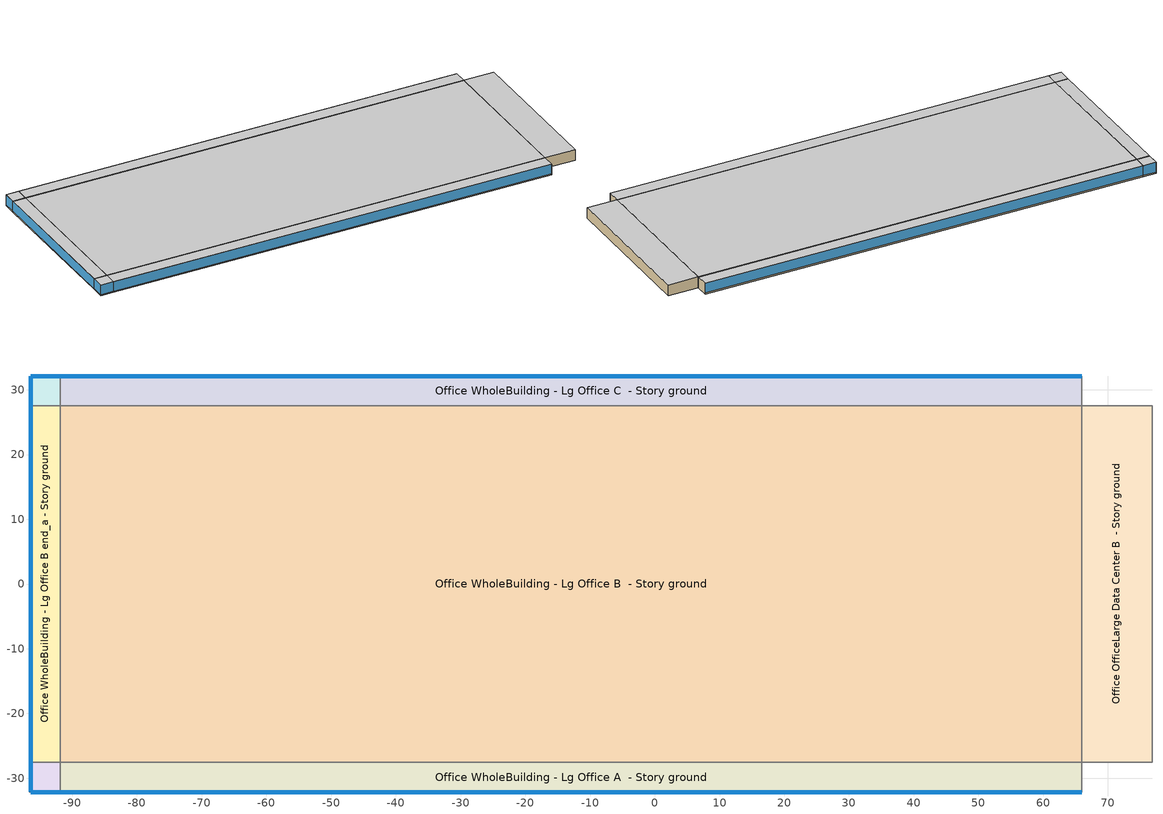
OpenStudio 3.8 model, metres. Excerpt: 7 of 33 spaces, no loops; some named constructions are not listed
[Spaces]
Office WholeBuilding - Lg Office A end_a - Story ground
 floor ground (Foundation F 1.26W/m*K Perim 9.14m Area 20.9m2): -96.39,-32.13 -96.39,-27.56 -91.81,-27.56 -91.81,-32.13 z0
 wall outside: -96.39,-27.56 -96.39,-32.13 -91.81,-32.13 z0:3.96
 wall to Office WholeBuilding - Lg Office B end_a - Story ground: -91.81,-27.56 -96.39,-27.56 z0:3.96
 wall to Office WholeBuilding - Lg Office A  - Story ground: -91.81,-32.13 -91.81,-27.56 z0:3.96
 window: -96.39,-27.58 -96.39,-32.1 / -96.36,-32.13 -91.84,-32.13 z0.41:3.94
 ceiling adiabatic (Typical Interior Ceiling): -91.81,-32.13 -91.81,-27.56 -96.39,-27.56 -96.39,-32.13 z3.96
Office WholeBuilding - Lg Office B end_a - Story ground
 floor ground (Foundation F 1.26W/m*K Perim 55.11m Area 251.98m2): -96.39,-27.56 -96.39,27.56 -91.81,27.56 -91.81,-27.56 z0
 wall outside: -96.39,27.56 -96.39,-27.56 z0:3.96
 wall to Office WholeBuilding - Lg Office C end_a - Story ground: -91.81,27.56 -96.39,27.56 z0:3.96
 wall to Office WholeBuilding - Lg Office B  - Story ground: -91.81,-27.56 -91.81,27.56 z0:3.96
 window: -96.39,27.53 -96.39,-27.53 z0.45:3.94
 ceiling adiabatic (Typical Interior Ceiling): -91.81,-27.56 -91.81,27.56 -96.39,27.56 -96.39,-27.56 z3.96
Office WholeBuilding - Lg Office C end_a - Story ground
 floor ground (Foundation F 1.26W/m*K Perim 9.14m Area 20.9m2): -96.39,27.56 -96.39,32.13 -91.81,32.13 -91.81,27.56 z0
 wall outside: -91.81,32.13 -96.39,32.13 -96.39,27.56 z0:3.96
 wall to Office WholeBuilding - Lg Office C  - Story ground: -91.81,27.56 -91.81,32.13 z0:3.96
 window: -96.39,32.1 -96.39,27.58 / -91.84,32.13 -96.36,32.13 z0.41:3.94
 ceiling adiabatic (Typical Interior Ceiling): -91.81,27.56 -91.81,32.13 -96.39,32.13 -96.39,27.56 z3.96
Office WholeBuilding - Lg Office A  - Story ground
 floor ground (Foundation F 1.26W/m*K Perim 157.78m Area 721.37m2): -91.81,-32.13 -91.81,-27.56 65.97,-27.56 65.97,-32.13 z0
 wall outside: -91.81,-32.13 65.97,-32.13 z0:3.96
 wall to Office WholeBuilding - Lg Office B  - Story ground: 65.97,-27.56 -91.81,-27.56 z0:3.96
 wall to Office OfficeLarge Data Center A  - Story ground: 65.97,-32.13 65.97,-27.56 z0:3.96
 window: -91.79,-32.13 65.94,-32.13 z0.45:3.94
 ceiling adiabatic (Typical Interior Ceiling): 65.97,-32.13 65.97,-27.56 -91.81,-27.56 -91.81,-32.13 z3.96
Office WholeBuilding - Lg Office B  - Story ground
 floor ground (Foundation F 1.26W/m*K Perim 0.0m Area 8695.86m2): -91.81,-27.56 -91.81,27.56 65.97,27.56 65.97,-27.56 z0
 wall to Office WholeBuilding - Lg Office C  - Story ground: 65.97,27.56 -91.81,27.56 z0:3.96
 wall to Office OfficeLarge Data Center B  - Story ground: 65.97,-27.56 65.97,27.56 z0:3.96
 ceiling adiabatic (Typical Interior Ceiling): 65.97,-27.56 65.97,27.56 -91.81,27.56 -91.81,-27.56 z3.96
Office WholeBuilding - Lg Office C  - Story ground
 floor ground (Foundation F 1.26W/m*K Perim 157.78m Area 721.37m2): -91.81,27.56 -91.81,32.13 65.97,32.13 65.97,27.56 z0
 wall outside: 65.97,32.13 -91.81,32.13 z0:3.96
 wall to Office OfficeLarge Data Center C  - Story ground: 65.97,27.56 65.97,32.13 z0:3.96
 window: 65.94,32.13 -91.79,32.13 z0.45:3.94
 ceiling adiabatic (Typical Interior Ceiling): 65.97,27.56 65.97,32.13 -91.81,32.13 -91.81,27.56 z3.96
Office OfficeLarge Data Center B  - Story ground
 floor ground (Foundation F 1.26W/m*K Perim 0.0m Area 599.21m2): 65.97,-27.56 65.97,27.56 76.84,27.56 76.84,-27.56 z0
 wall to Office OfficeLarge Data Center C  - Story ground: 76.84,27.56 65.97,27.56 z0:3.96
 wall to Office OfficeLarge Main Data Center B  - Story ground: 76.84,-27.56 76.84,27.56 z0:3.96
 wall to Office OfficeLarge Data Center A  - Story ground: 65.97,-27.56 76.84,-27.56 z0:3.96
 ceiling adiabatic (Typical Interior Ceiling): 76.84,-27.56 76.84,27.56 65.97,27.56 65.97,-27.56 z3.96
[Schedule:Ruleset]
Name | Default Day Schedule | Summer Design Day Schedule | Winter Design Day Schedule
OfficeLarge BLDG_LIGHT_SCH | OfficeLarge BLDG_LIGHT_SCH Default | OfficeLarge BLDG_LIGHT_SCH Summer Design Day | OfficeLarge BLDG_LIGHT_SCH Winter Design Day
OfficeLarge ALWAYS_ON | OfficeLarge ALWAYS_ON Default | OfficeLarge ALWAYS_ON Summer Design Day | OfficeLarge ALWAYS_ON Winter Design Day
Elevator Schedule 1 | 33 space(s) Occ Sch Default 1 | 33 space(s) Occ Sch Summer Design Day 1 | 33 space(s) Occ Sch Winter Design Day 1
OfficeLarge HTGSETP_DC_SCH | OfficeLarge HTGSETP_DC_SCH Default | OfficeLarge HTGSETP_DC_SCH Summer Design Day | OfficeLarge HTGSETP_DC_SCH Winter Design Day
OfficeLarge CLGSETP_DC_SCH | OfficeLarge CLGSETP_DC_SCH Default | OfficeLarge CLGSETP_DC_SCH Summer Design Day | OfficeLarge CLGSETP_DC_SCH Winter Design Day
OfficeLarge BLDG_LIGHT_SCH BPR Adjusted | OfficeLarge BLDG_LIGHT_SCH Default 2 | OfficeLarge BLDG_LIGHT_SCH Summer Design Day 1 | OfficeLarge BLDG_LIGHT_SCH Winter Design Day 1
OfficeLarge ALWAYS_ON BPR Adjusted | OfficeLarge ALWAYS_ON Default 3 | OfficeLarge ALWAYS_ON Summer Design Day 1 | OfficeLarge ALWAYS_ON Winter Design Day 1
[Schedule:Day]
OfficeLarge BLDG_LIGHT_SCH Default: No, 0, 30, 0.05, 0, 45, 0.0625, 1, 0, 0.075, 1, 15, 0.0875, 1, 30, 0.1, 1, 45, 0.098095, 2, 0, 0.09619, 2, 15, 0.094285, 2, 30, 0.09238, 2, 45, 0.13857, 3, 0, 0.18476, 3, 15, 0.23095, 3, 30, 0.27714, 3, 45, 0.41571, 4, 0, 0.55428, 4, 15, 0.69285, 4, 30, 0.83142, 12, 45, 0.83142, 13, 0, 0.769833, 13, 15, 0.708247, 13, 30, 0.64666, 13, 45, 0.585073, 14, 0, 0.523487, 14, 15, 0.4619, 14, 30, 0.41571, 14, 45, 0.36952, 15, 0, 0.32333, 15, 15, 0.27714, 15, 45, 0.27714, 16, 0, 0.265593, 16, 15, 0.254045, 16, 30, 0.242498, 16, 45, 0.23095, 17, 0, 0.219403, 17, 15, 0.207855, 17, 30, 0.196307, 17, 45, 0.18476, 18, 15, 0.18476, 18, 30, 0.161665, 18, 45, 0.13857, 19, 0, 0.115475, 19, 15, 0.09238, 19, 30, 0.0808325, 19, 45, 0.069285, 20, 0, 0.0577375, 20, 15, 0.04619, 20, 30, 0.0471425, 20, 45, 0.048095, 21, 0, 0.0490475, 21, 15, 0.05, 24, 0, 0.05
OfficeLarge BLDG_LIGHT_SCH Sat Day: No, 5, 15, 0.249883, 5, 30, 0.250519, 5, 45, 0.251155, 6, 0, 0.25179, 6, 15, 0.252426, 6, 30, 0.253062, 6, 45, 0.253697, 7, 0, 0.254333, 7, 15, 0.254969, 7, 30, 0.25774, 7, 45, 0.260512, 8, 0, 0.263283, 8, 15, 0.266054, 8, 30, 0.268826, 8, 45, 0.271597, 9, 0, 0.274369, 9, 15, 0.27714, 11, 30, 0.27714, 11, 45, 0.276348, 12, 0, 0.275556, 12, 15, 0.274765, 12, 30, 0.273973, 12, 45, 0.273181, 13, 0, 0.272389, 13, 15, 0.271597, 13, 30, 0.270805, 13, 45, 0.270014, 14, 0, 0.269222, 14, 15, 0.26843, 14, 30, 0.267638, 14, 45, 0.266846, 15, 0, 0.266054, 15, 15, 0.265263, 15, 30, 0.264471, 15, 45, 0.263679, 16, 0, 0.262887, 16, 15, 0.262095, 16, 30, 0.261303, 16, 45, 0.260512, 18, 45, 0.260512, 19, 0, 0.259126, 19, 15, 0.25774, 19, 30, 0.256354, 19, 45, 0.254969, 20, 0, 0.253583, 20, 15, 0.252197, 20, 30, 0.250812, 20, 45, 0.249426, 21, 0, 0.249483, 21, 15, 0.24954, 21, 30, 0.249597, 21, 45, 0.249655, 22, 0, 0.249712, 22, 15, 0.249769, 22, 30, 0.249826, 22, 45, 0.249883, 24, 0, 0.249883
OfficeLarge BLDG_LIGHT_SCH Summer Design Day; OfficeLarge ALWAYS_ON Winter Design Day; OfficeLarge ALWAYS_ON Summer Design Day; OfficeLarge BLDG_LIGHT_SCH Summer Design Day 1; OfficeLarge ALWAYS_ON Summer Design Day 1; OfficeLarge ALWAYS_ON Winter Design Day 1: No, 24, 0, 1
OfficeLarge BLDG_LIGHT_SCH Winter Design Day; OfficeLarge BLDG_LIGHT_SCH Default 1; OfficeLarge ALWAYS_ON Default 1; OfficeLarge ALWAYS_ON Default 2; OfficeLarge BLDG_LIGHT_SCH Winter Design Day 1; OfficeLarge ALWAYS_ON Default 3: No, 24, 0, 0
OfficeLarge ALWAYS_ON Default: No, 20, 45, 1, 24, 0, 1
33 space(s) Occ Sch Default 1: 0, 15, 0.00143689, 0, 30, 0.00287378, 0, 45, 0.00431067, 1, 0, 0.00574756, 1, 15, 0.00718445, 1, 30, 0.00862134, 1, 45, 0.0100582, 2, 0, 0.0114951, 2, 30, 0.0114951, 2, 45, 0.0301747, 3, 0, 0.0488543, 3, 15, 0.0675338, 3, 30, 0.0862134, 3, 45, 0.06466, 4, 0, 0.0431067, 4, 15, 0.0215533, 4, 30, 0, 6, 0, 0, 6, 15, 0.00574756, 6, 30, 0.0114951, 6, 45, 0.0172427, 7, 0, 0.0229902, 7, 15, 0.0287378, 7, 30, 0.0344854, 7, 45, 0.0402329, 8, 0, 0.0459805, 8, 15, 0.051728, 8, 30, 0.045262, 8, 45, 0.038796, 9, 0, 0.03233, 9, 15, 0.025864, 9, 30, 0.019398, 9, 45, 0.012932, 10, 0, 0.00646601, 10, 15, 0, 11, 45, 0, 12, 0, 0.00718445, 12, 15, 0.0143689, 12, 30, 0.0215533, 12, 45, 0.0287378, 13, 0, 0.0296957, 13, 15, 0.0306537, 13, 30, 0.0316116, 13, 45, 0.0325695, 14, 0, 0.0335274, 14, 15, 0.0344854, 14, 30, 0.025864, 14, 45, 0.0172427, 15, 0, 0.00862134, 15, 15, 0, 15, 30, 0.00862134, 15, 45, 0.0172427, 16, 0, 0.025864, 16, 15, 0.0344854, 16, 30, 0.025864, 16, 45, 0.0172427, 17, 0, 0.00862134, 17, 15, 0, 17, 30, 0.00143689, 17, 45, 0.00287378, 18, 0, 0.00431067, 18, 15, 0.00574756, 18, 30, 0.00431067, 18, 45, 0.00287378, 19, 0, 0.00143689, 19, 15, 0, 24, 0, 0
33 space(s) Occ Sch Summer Design Day 1; 33 space(s) Occ Sch Winter Design Day 1: 24, 0, 1
Schedule Day 17: 8, 15, 0, 24, 0, 0
Schedule Day 18: 4, 45, 0, 5, 0, 0.00287378, 5, 15, 0.00574756, 5, 30, 0.00862134, 5, 45, 0.0114951, 6, 0, 0.00862134, 6, 15, 0.00574756, 6, 30, 0.00287378, 6, 45, 0, 7, 0, 0.0114951, 7, 15, 0.0229902, 7, 30, 0.0344854, 7, 45, 0.0459805, 8, 0, 0.0344854, 8, 15, 0.0229902, 8, 30, 0.0114951, 8, 45, 0, 14, 0, 0, 14, 15, 0.00510894, 14, 30, 0.0102179, 14, 45, 0.0153268, 15, 0, 0.0204358, 15, 15, 0.0255447, 15, 30, 0.0306537, 15, 45, 0.0357626, 16, 0, 0.0408715, 16, 15, 0.0459805, 16, 30, 0.0344854, 16, 45, 0.0229902, 17, 0, 0.0114951, 17, 15, 0, 18, 15, 0, 18, 30, 0.00287378, 18, 45, 0.00574756, 19, 0, 0.00862134, 19, 15, 0.0114951, 19, 30, 0.00862134, 19, 45, 0.00574756, 20, 0, 0.00287378, 20, 15, 0, 24, 0, 0
OfficeLarge HTGSETP_DC_SCH Default: No, 16, 45, 18, 24, 0, 18
OfficeLarge HTGSETP_DC_SCH Winter Design Day; OfficeLarge HTGSETP_DC_SCH Summer Design Day: No, 24, 0, 18
OfficeLarge CLGSETP_DC_SCH Default: No, 16, 45, 27, 24, 0, 27
OfficeLarge CLGSETP_DC_SCH Winter Design Day; OfficeLarge CLGSETP_DC_SCH Summer Design Day: No, 24, 0, 27
OfficeLarge HTGSETP_DC_SCH Default 1; OfficeLarge HTGSETP_DC_SCH Default 2: No, 8, 15, 18, 24, 0, 18
OfficeLarge CLGSETP_DC_SCH Default 1; OfficeLarge CLGSETP_DC_SCH Default 2: No, 8, 15, 27, 24, 0, 27
OfficeLarge BLDG_LIGHT_SCH Default 2: No, 0, 30, 0.541835, 0, 45, 0.546467, 1, 0, 0.5511, 1, 15, 0.555732, 1, 30, 0.560364, 1, 45, 0.559658, 2, 0, 0.558952, 2, 15, 0.558246, 2, 30, 0.55754, 2, 45, 0.574658, 3, 0, 0.591775, 3, 15, 0.608893, 3, 30, 0.62601, 3, 45, 0.677363, 4, 0, 0.728715, 4, 15, 0.780068, 4, 30, 0.83142, 12, 45, 0.83142, 13, 0, 0.808597, 13, 15, 0.785773, 13, 30, 0.76295, 13, 45, 0.740127, 14, 0, 0.717304, 14, 15, 0.69448, 14, 30, 0.677363, 14, 45, 0.660245, 15, 0, 0.643128, 15, 15, 0.62601, 15, 45, 0.62601, 16, 0, 0.621731, 16, 15, 0.617452, 16, 30, 0.613172, 16, 45, 0.608893, 17, 0, 0.604614, 17, 15, 0.600334, 17, 30, 0.596055, 17, 45, 0.591775, 18, 15, 0.591775, 18, 30, 0.583217, 18, 45, 0.574658, 19, 0, 0.566099, 19, 15, 0.55754, 19, 30, 0.553261, 19, 45, 0.548982, 20, 0, 0.544702, 20, 15, 0.540423, 20, 30, 0.540776, 20, 45, 0.541129, 21, 0, 0.541482, 21, 15, 0.541835, 24, 0, 0.541835
[Schedule:Rule]
Name | Schedule Ruleset | Rule Order | Day Schedule | Apply Saturday | Date Specification Type | Start Month | Start Day | End Month | End Day | Apply Sunday
Schedule Rule 1 | OfficeLarge BLDG_LIGHT_SCH | 1 | OfficeLarge BLDG_LIGHT_SCH Sat Day | Yes | DateRange | 1 | 1 | 12 | 31
Schedule Rule 16 | Elevator Schedule 1 | 0 | Schedule Day 17 |  | DateRange | 1 | 7 | 12 | 30 | Yes
Schedule Rule 17 | Elevator Schedule 1 | 1 | Schedule Day 18 | Yes | DateRange | 1 | 6 | 12 | 29
Schedule Rule 30 | OfficeLarge BLDG_LIGHT_SCH | 0 | OfficeLarge BLDG_LIGHT_SCH Default 1 |  |  |  |  |  |  | Yes
Schedule Rule 2 | OfficeLarge ALWAYS_ON | 1 | OfficeLarge ALWAYS_ON Default 1 | Yes | DateRange | 1 | 6 | 12 | 29
Schedule Rule 31 | OfficeLarge ALWAYS_ON | 0 | OfficeLarge ALWAYS_ON Default 2 |  | DateRange | 1 | 7 | 12 | 30 | Yes
Schedule Rule 32 | OfficeLarge HTGSETP_DC_SCH | 1 | OfficeLarge HTGSETP_DC_SCH Default 1 | Yes | DateRange | 1 | 6 | 12 | 29
Schedule Rule 33 | OfficeLarge HTGSETP_DC_SCH | 0 | OfficeLarge HTGSETP_DC_SCH Default 2 |  | DateRange | 1 | 7 | 12 | 30 | Yes
Schedule Rule 34 | OfficeLarge CLGSETP_DC_SCH | 1 | OfficeLarge CLGSETP_DC_SCH Default 1 | Yes | DateRange | 1 | 6 | 12 | 29
Schedule Rule 35 | OfficeLarge CLGSETP_DC_SCH | 0 | OfficeLarge CLGSETP_DC_SCH Default 2 |  | DateRange | 1 | 7 | 12 | 30 | Yes
Schedule Rule 42 | OfficeLarge BLDG_LIGHT_SCH BPR Adjusted | 0 | OfficeLarge BLDG_LIGHT_SCH Default 1 |  |  |  |  |  |  | Yes
Schedule Rule 43 | OfficeLarge BLDG_LIGHT_SCH BPR Adjusted | 1 | OfficeLarge BLDG_LIGHT_SCH Sat Day | Yes | DateRange | 1 | 1 | 12 | 31
Schedule Rule 46 | OfficeLarge ALWAYS_ON BPR Adjusted | 0 | OfficeLarge ALWAYS_ON Default 2 |  | DateRange | 1 | 7 | 12 | 30 | Yes
Schedule Rule 47 | OfficeLarge ALWAYS_ON BPR Adjusted | 1 | OfficeLarge ALWAYS_ON Default 1 | Yes | DateRange | 1 | 6 | 12 | 29
